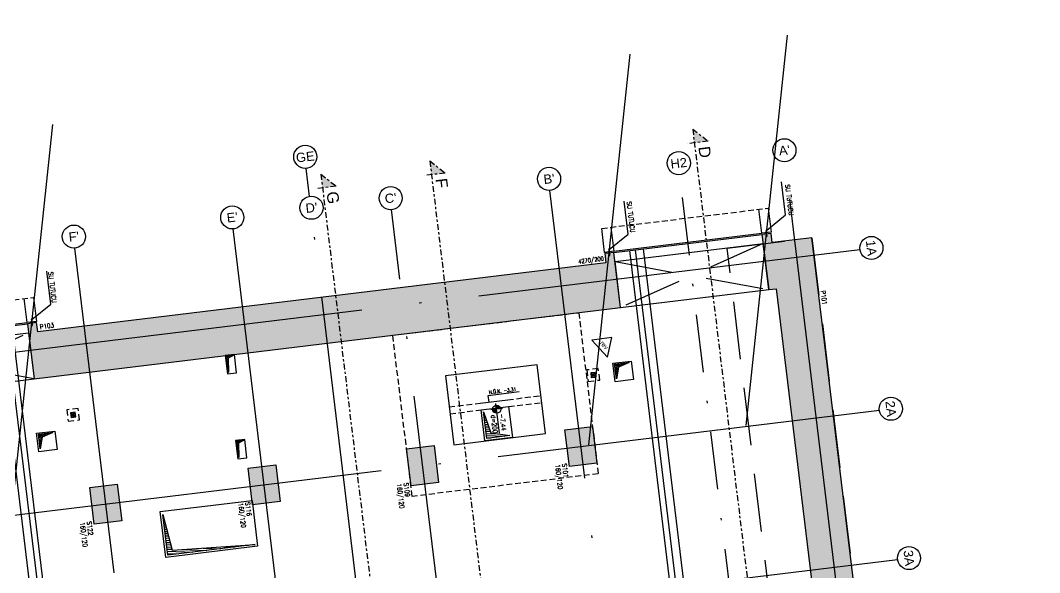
# Model space of a CAD drawing. Header units: millimetres. Extents: x 400408 to 401352, y 4543980 to 4544157.
# Drawn here: x 400442.91 to 400486.98, y 4544085.42 to 4544109.29 of the extents above; entities that cross this region are included whole.
import ezdxf
from ezdxf.enums import TextEntityAlignment as Align

# ---------------------------------------------------------------- set-up
doc = ezdxf.new("R2010")
doc.units = ezdxf.units.MM
for name, pattern in [('AKS', [3, 2.5, -0.25, 0, -0.25]), ('CENTER', [2, 1.25, -0.25, 0.25, -0.25]), ('CIZGI', [0.4, 0.25, -0.15]), ('CONTINU', [0]), ('DASHDOT2', [0.5, 0.25, -0.125, 0, -0.125]), ('HIDDEN', [0.375, 0.25, -0.125]), ('UUC-ST-KAL-I05-101-U-000$0$ACAD_ISO05W100', [33, 24, -3, 0, -3, 0, -3])]:
    doc.linetypes.add(name, pattern=pattern)
for name, color, linetype in [('aks prota', 2, 'AKS'), ('bosluk prota', 2, 'Continuous'), ('bosluk tarama prota', 8, 'Continuous'), ('boşluk prota', 2, 'Continuous'), ('boşluk taraması prota', 252, 'Continuous'), ('caks prota', 4, 'Continuous'), ('kesik prota', 2, 'CIZGI'), ('kesit tarama prota', 252, 'Continuous'), ('kiriş prota', 6, 'Continuous'), ('kolon prota', 1, 'Continuous'), ('kolon tarama prota', 252, 'Continuous'), ('lkolon prota', 4, 'Continuous'), ('lperde prota', 4, 'Continuous'), ('not prota', 2, 'Continuous'), ('not yazısı prota', 6, 'Continuous'), ('not çizgisi prota', 4, 'Continuous'), ('perde prota', 1, 'Continuous'), ('PRT-AL-TUNEL_EKSENI', 14, 'DASHDOT2'), ('PRT-MI-a_fit_drainage', 10, 'Continuous'), ('skesit prota', 7, 'Continuous'), ('st-s_level (kot)', 6, 'Continuous'), ('st-s_levelmark (kot işareti)', 4, 'Continuous'), ('st_s_ölçü', 4, 'Continuous'), ('taks prota', 7, 'Continuous'), ('temel prota', 6, 'Continuous'), ('tkesit prota', 7, 'Continuous'), ('tkolon prota', 6, 'Continuous'), ('tnot prota', 4, 'Continuous'), ('tperde prota', 6, 'Continuous'), ('UUC-ST-KAL-I05-101-U-000$0$st_s_su tutucu', 2, 'Continuous'), ('ölçü prota', 4, 'Continuous')]:
    doc.layers.add(name, color=color, linetype=linetype)
doc.styles.add('Arial', font='Arial.ttf')
doc.styles.add('OLCU', font='romanstw.shx')
doc.styles.add('TAKS', font='Arial Unicode.ttf')
doc.styles.add('tkolon', font='romanstw.shx')
doc.styles.add('TNOT', font='romanstw.shx', dxfattribs={"width": 0.8, "height": 250})
doc.styles.add('TSIMPLEX', font='romanstw.shx')
doc.dimstyles.new('1-50', dxfattribs={"dimtxt": 10, "dimasz": 4, "dimexe": 4, "dimexo": 8, "dimgap": 4, "dimtad": 1, "dimdec": 1, "dimrnd": 0.05, "dimzin": 9, "dimdsep": 46, "dimtxsty": 'OLCU', "dimblk1": 'OBLIQUE', "dimblk2": 'OBLIQUE', "dimsah": 1, "dimcen": 2, "dimdle": 4, "dimclrd": 4, "dimclre": 4, "dimclrt": 3, "dimadec": 1, "dimazin": 0, "dimtfac": 1, "dimtdec": 1, "dimtix": 1, "dimtmove": 2, "dimatfit": 3, "dimldrblk": 'OBLIQUE', "dimfxl": 1, "dimtvp": 1, "dimtolj": 1, "dimtzin": 1, "dimarcsym": 0})

# ---------------------------------------------------------------- blocks, each defined once
blk = doc.blocks.new('_Oblique')
at = {"layer": 'st_s_ölçü', "lineweight": -2}
blk.add_line((-0.5, -0.5), (0.5, 0.5), dxfattribs=at)
blk = doc.blocks.new('YER SUZGECI_20x20')
at = {"color": 2}
blk.add_lwpolyline([(-20, 0), (0, 0), (0, 20), (-20, 20)], close=True, dxfattribs=at)
for points in [[(0, 20), (-20, 0)], [(-20, 20), (0, 0)]]:
    blk.add_lwpolyline(points, dxfattribs=at)
blk.add_circle((-10, 10), 7, dxfattribs=at)
blk = doc.blocks.new('PLAN_KOT')
at = {"layer": 'st-s_levelmark (kot işareti)'}
h = blk.add_hatch(color=256, dxfattribs=at)
h.paths.add_polyline_path([(0, 17.5, 0.4142135623730951), (-17.5, 0), (0, 0)])
h.paths.add_polyline_path([(17.5, 0), (0, 0), (0, -17.5, 0.4142135623730951)])
for p, q in [((105, 0), (-25, 0)), ((0, 25), (0, -25))]:
    blk.add_line(p, q, dxfattribs=at)
blk.add_circle((0, 0), 17.5, dxfattribs=at)
at = {"layer": 'st-s_level (kot)', "color": 6, "style": 'OLCU', "width": 0.8}
for tag, p in [('KOT', (22.6700442370493, 9.780006943954504)), ('DÖŞEME_KALINLIĞI', (22.6700442370493, -27.62999305603444))]:
    blk.add_attdef(tag, p, '', height=20, dxfattribs=at)

msp = doc.modelspace()

# ---------------------------------------------------------------- hatches: boundary and pattern name
at = {"layer": 'bosluk tarama prota'}
h = msp.add_hatch(dxfattribs=at)
h.set_pattern_fill('ANSI31', color=256, scale=0.4999999999999999, angle=121.9239939580864)
h.set_pattern_definition([(321.9239939587739, (400458.6764958086, 4544064.617993931), (0.0385441420904921, 0.04919958445462679), [])])
h.paths.add_polyline_path([(400451.8128452627, 4544094.77573898), (400452.1272942666, 4544094.813925108), (400451.8926688256, 4544094.68003541), (400451.8997504185, 4544094.060106347)])
h = msp.add_hatch(dxfattribs=at)
h.set_pattern_fill('ANSI31', color=256, scale=0.4999999999999999, angle=121.9239939580864)
h.set_pattern_definition([(321.9239939587739, (400475.4665611167, 4544064.264501394), (0.0385441420904921, 0.04919958445462679), [])])
h.paths.add_polyline_path([(400468.6029105713, 4544094.422246443), (400469.2318085791, 4544094.4986187), (400468.767450429, 4544094.295759687), (400468.6788434433, 4544093.796966612)])
h = msp.add_hatch(dxfattribs=at)
h.set_pattern_fill('ANSI31', color=256, scale=0.4999999999999999, angle=121.9239939580864)
h.set_pattern_definition([(321.9239939587739, (400450.5496168039, 4544061.238631917), (0.0385441420904921, 0.04919958445462679), [])])
h.paths.add_polyline_path([(400443.6859662579, 4544091.396376966), (400444.3148642657, 4544091.472749222), (400443.8505061162, 4544091.26989021), (400443.76189913, 4544090.771097136)])
h = msp.add_hatch(dxfattribs=at)
h.set_pattern_fill('ANSI31', color=256, scale=0.4999999999999999, angle=121.9239939580864)
h.set_pattern_definition([(321.9239939587739, (400459.1222542026, 4544060.947334251), (0.0385441420904921, 0.04919958445462679), [])])
h.paths.add_polyline_path([(400452.2586036567, 4544091.1050793), (400452.5730526606, 4544091.143265429), (400452.3384272205, 4544091.009375731), (400452.3455088129, 4544090.389446668)])
at = {"layer": 'boşluk taraması prota', "ltscale": 2}
h = msp.add_hatch(dxfattribs=at)
h.set_pattern_fill('ANSI31', color=256, scale=0.03, angle=-47.07600604244571, style=0)
h.set_pattern_definition([(357.9239939575543, (399678.589556125, 4544276.373111658), (0.003450451556984063, 0.09518748281183251), [])])
h.paths.add_polyline_path([(400463.2463797675, 4544091.463689571), (400464.0689592911, 4544091.336524205), (400463.0749004222, 4544091.21580746), (400462.936219791, 4544092.357792458)])
h = msp.add_hatch(dxfattribs=at)
h.set_pattern_fill('ANSI31', color=256, scale=0.03, angle=-47.07600604244571, style=0)
h.set_pattern_definition([(357.9239939575543, (399678.1442836081, 4544261.642283978), (0.003450451556984063, 0.09518748281183251), [])])
h.paths.add_polyline_path([(400449.0696525602, 4544087.922431828), (400449.4677294409, 4544086.380618252), (400453.055152684, 4544086.624793359), (400449.2828662936, 4544086.166693597)])
at = {"layer": 'kesit tarama prota'}
h = msp.add_hatch(color=256, dxfattribs=at)
h.dxf.hatch_style = 1
h.paths.add_polyline_path([(400472.6448832485, 4544104.067067225), (400471.9769275403, 4544104.59035985), (400472.0492590815, 4544103.994735682)])
h = msp.add_hatch(color=256, dxfattribs=at)
h.dxf.hatch_style = 1
h.paths.add_polyline_path([(400461.2770638084, 4544102.686579416), (400460.6091080997, 4544103.209872041), (400460.6814396409, 4544102.614247873)])
h = msp.add_hatch(color=256, dxfattribs=at)
h.dxf.hatch_style = 1
h.paths.add_polyline_path([(400456.5654046973, 4544102.114403944), (400455.8974489886, 4544102.637696569), (400455.9697805303, 4544102.042072402)])
at = {"layer": 'kolon tarama prota'}
h = msp.add_hatch(color=256, dxfattribs=at)
h.dxf.hatch_style = 1
h.paths.add_polyline_path([(400488.0371958446, 4543995.155024249), (400487.5805262509, 4543995.646046737), (400488.072757313, 4543991.592701394), (400488.5362106417, 4543991.094384864), (400488.4541721288, 4543991.769942436), (400490.5329283718, 4543989.534812097), (400477.1315568574, 4544099.890275297), (400475.4194400185, 4544099.682358868), (400475.3712189905, 4544100.079441646), (400474.9741362538, 4544100.031220623), (400475.2634624187, 4544097.648723955), (400475.5857894942, 4544097.687866783)])
h = msp.add_hatch(color=256, dxfattribs=at)
h.dxf.hatch_style = 1
h.paths.add_polyline_path([(400468.8605032847, 4544096.871159967), (400468.5711771189, 4544099.253656634), (400468.1740943827, 4544099.205435611), (400468.2223154102, 4544098.808352834), (400443.653271548, 4544095.824731769), (400443.605050521, 4544096.221814547), (400443.2079677833, 4544096.173593525), (400443.4972939491, 4544093.791096858)])
h = msp.add_hatch(color=256, dxfattribs=at)
h.dxf.hatch_style = 1
h.paths.add_polyline_path([(400467.6452434445, 4544091.737215128), (400467.8381275544, 4544090.148884016), (400466.6468792204, 4544090.004220933), (400466.4539951114, 4544091.592552045)])
h = msp.add_hatch(color=256, dxfattribs=at)
h.dxf.hatch_style = 1
h.paths.add_polyline_path([(400460.7955655251, 4544090.905402402), (400460.9884496359, 4544089.317071291), (400459.7972013019, 4544089.172408208), (400459.6043171925, 4544090.760739321)])
h = msp.add_hatch(color=256, dxfattribs=at)
h.dxf.hatch_style = 1
h.paths.add_polyline_path([(400453.9458876066, 4544090.073589678), (400454.138771717, 4544088.485258566), (400452.947523383, 4544088.340595484), (400452.7546392735, 4544089.928926595)])
h = msp.add_hatch(color=256, dxfattribs=at)
h.dxf.hatch_style = 1
h.paths.add_polyline_path([(400447.0962096881, 4544089.241776953), (400447.2890937985, 4544087.653445842), (400446.0978454645, 4544087.508782759), (400445.9049613546, 4544089.097113871)])

# ---------------------------------------------------------------- linework, layer by layer
at = {"layer": 'aks prota', "ltscale": 10}
for p, q in [((400490.074145942, 4543987.091367729), (400475.977604087, 4544103.171308074)), ((400490.0741459415, 4543987.091367728), (400475.977604087, 4544103.171308074)), ((400455.4074342414, 4544101.679418744), (400455.2604936147, 4544102.889421828)), ((400455.4074342406, 4544101.679418744), (400455.2604936143, 4544102.889421828)), ((400455.4074342404, 4544101.679418743), (400455.2604936142, 4544102.889421828)), ((400478.198152604, 4543999.860730715), (400465.8023563628, 4544101.935644057)), ((400478.1981526045, 4543999.860730716), (400465.8023563623, 4544101.935644057)), ((400478.1981526036, 4543999.860730715), (400465.8023563623, 4544101.935644057)), ((400470.2035826896, 4544008.456690839), (400458.9526784439, 4544101.103831332)), ((400470.2035826892, 4544008.456690839), (400458.9526784434, 4544101.103831331)), ((400466.2062977324, 4544012.754670901), (400455.5278394846, 4544100.68792497)), ((400466.2062977327, 4544012.754670901), (400455.5278394841, 4544100.687924969)), ((400466.206297732, 4544012.7546709), (400455.5278394842, 4544100.687924969)), ((400462.2090127752, 4544017.052650963), (400452.1030005254, 4544100.272018607)), ((400462.2090127748, 4544017.052650962), (400452.1030005245, 4544100.272018607)), ((400432.8479693136, 4544093.757045075), (400479.2073851745, 4544099.386850227)), ((400432.8479693133, 4544093.757045075), (400479.2073851739, 4544099.386850227)), ((400432.8479693127, 4544093.757045074), (400479.207385174, 4544099.386850227)), ((400454.2144428608, 4544025.648611086), (400445.2533226064, 4544099.440205882)), ((400454.214442861, 4544025.648611086), (400445.253322606, 4544099.440205882)), ((400454.2144428603, 4544025.648611085), (400445.253322606, 4544099.440205881)), ((400433.6918372954, 4544086.808096462), (400480.0512531558, 4544092.437901612)), ((400433.691837295, 4544086.808096462), (400480.0512531557, 4544092.437901613)), ((400433.6918372945, 4544086.808096462), (400480.0512531549, 4544092.437901612)), ((400434.4754289924, 4544080.355501322), (400480.8348448528, 4544085.985306472)), ((400434.4754289923, 4544080.355501321), (400480.834844853, 4544085.985306473)), ((400434.475428992, 4544080.35550132), (400480.8348448528, 4544085.985306472))]:
    msp.add_line(p, q, dxfattribs=at)
at = {"layer": 'bosluk prota'}
for points in [[(400451.8128452627, 4544094.77573898), (400452.1272942666, 4544094.813925108), (400451.8926688256, 4544094.68003541), (400451.8997504185, 4544094.060106347)], [(400468.6029105713, 4544094.422246443), (400469.2318085791, 4544094.4986187), (400468.767450429, 4544094.295759687), (400468.6788434433, 4544093.796966612)], [(400443.6859662579, 4544091.396376966), (400444.3148642657, 4544091.472749222), (400443.8505061162, 4544091.26989021), (400443.76189913, 4544090.771097136)], [(400452.2586036567, 4544091.1050793), (400452.5730526606, 4544091.143265429), (400452.3384272205, 4544091.009375731), (400452.3455088129, 4544090.389446668)]]:
    msp.add_lwpolyline(points, close=True, dxfattribs=at)
at = {"layer": 'boşluk prota', "ltscale": 0.05}
for points in [[(400463.2463797675, 4544091.463689571), (400464.0689592911, 4544091.336524205), (400463.0749004222, 4544091.21580746), (400462.936219791, 4544092.357792458)], [(400449.0696525602, 4544087.922431828), (400449.4677294409, 4544086.380618252), (400453.055152684, 4544086.624793359), (400449.2828662936, 4544086.166693597)]]:
    msp.add_lwpolyline(points, close=True, dxfattribs=at)
at = {"layer": 'caks prota', "ltscale": 0.05}
for centre in [(400475.9419329483, 4544103.67003402), (400475.9419329482, 4544103.670034021), (400475.9419329478, 4544103.67003402), (400455.224822476, 4544103.388147775), (400455.2248224757, 4544103.388147775), (400455.2248224751, 4544103.388147774), (400471.3754794621, 4544103.115492017), (400471.3754794615, 4544103.115492017), (400471.3754794612, 4544103.115492016), (400465.7666852237, 4544102.434370004), (400465.7666852236, 4544102.434370004), (400465.7666852232, 4544102.434370003), (400458.9170073052, 4544101.602557278), (400458.9170073048, 4544101.602557278), (400458.9170073043, 4544101.602557277), (400455.4921683455, 4544101.186650915), (400455.4921683455, 4544101.186650916), (400455.492168345, 4544101.186650915), (400452.0673293862, 4544100.770744553), (400452.0673293861, 4544100.770744554), (400452.0673293858, 4544100.770744553), (400445.2176514678, 4544099.938931828), (400445.2176514673, 4544099.938931828), (400445.2176514668, 4544099.938931828), (400479.7037386466, 4544099.447126511), (400479.7037386463, 4544099.447126511), (400479.7037386461, 4544099.44712651), (400480.5476066289, 4544092.498177897), (400480.547606628, 4544092.498177897), (400480.5476066279, 4544092.498177897), (400481.3311983258, 4544086.045582756), (400481.3311983254, 4544086.045582756), (400481.3311983249, 4544086.045582756)]:
    msp.add_circle(centre, 0.5, dxfattribs=at)
at = {"layer": 'kesik prota', "ltscale": 10}
for points in [[(400468.6193981469, 4544098.856573856), (400475.2635072912, 4544097.64835445), (400475.0223124088, 4544099.634507351), (400468.8605032847, 4544096.871159967)], [(400436.8539760229, 4544094.998662733), (400437.0936333053, 4544093.013447679), (400443.2561888113, 4544095.776510747), (400443.4972939491, 4544093.791096858)]]:
    msp.add_lwpolyline(points, close=True, dxfattribs=at)
at = {"layer": 'kiriş prota'}
for points in [[(400468.6193981469, 4544098.856573856), (400475.0223572813, 4544099.634137845)], [(400468.8605032847, 4544096.871159967), (400475.2634624187, 4544097.648723955)], [(400437.2233325834, 4544095.043891398), (400443.2561888113, 4544095.776510747)], [(400437.0943348142, 4544093.013532869), (400443.4972939491, 4544093.791096858)], [(400448.9525810713, 4544088.056959695), (400452.923408851, 4544088.539169971), (400453.1645180071, 4544086.553722983), (400449.1936902287, 4544086.071512708), (400448.9525810713, 4544088.056959695)]]:
    msp.add_lwpolyline(points, dxfattribs=at)
for points in [[(400451.7608212791, 4544094.794604944), (400451.8572633341, 4544094.000439389), (400452.2543461123, 4544094.048660416), (400452.1579040568, 4544094.842825972)], [(400464.0165461316, 4544092.589720035), (400464.1803485062, 4544091.24943881), (400462.9897999954, 4544091.104860713), (400462.8259976204, 4544092.445141938)], [(400452.2065796736, 4544091.123945266), (400452.3030217281, 4544090.329779709), (400452.7001045062, 4544090.378000737), (400452.6036624508, 4544091.172166293)]]:
    msp.add_lwpolyline(points, close=True, dxfattribs=at)
at = {"layer": 'kiriş prota', "color": 5}
msp.add_lwpolyline([(400465.618182464, 4544091.42430195), (400465.2565237535, 4544094.402423833), (400461.2856969787, 4544093.920212509), (400461.6473546852, 4544090.942091675), (400465.618182464, 4544091.42430195)], dxfattribs=at)
at = {"layer": 'kolon prota', "color": 1}
for points in [[(400467.6452434445, 4544091.737215128), (400467.8381275544, 4544090.148884016), (400466.6468792204, 4544090.004220933), (400466.4539951114, 4544091.592552045)], [(400460.7955655251, 4544090.905402402), (400460.9884496359, 4544089.317071291), (400459.7972013019, 4544089.172408208), (400459.6043171925, 4544090.760739321)], [(400453.9458876066, 4544090.073589678), (400454.138771717, 4544088.485258566), (400452.947523383, 4544088.340595484), (400452.7546392735, 4544089.928926595)], [(400447.0962096881, 4544089.241776953), (400447.2890937985, 4544087.653445842), (400446.0978454645, 4544087.508782759), (400445.9049613546, 4544089.097113871)]]:
    msp.add_lwpolyline(points, close=True, dxfattribs=at)
at = {"layer": 'kolon tarama prota', "linetype": 'HIDDEN'}
for p, q in [((400468.0419427278, 4544100.293656842), (400475.2390673365, 4544101.167662876)), ((400436.2757742582, 4544096.436029744), (400443.472898867, 4544097.310035778))]:
    msp.add_line(p, q, dxfattribs=at)
at = {"layer": 'kolon tarama prota'}
for points in [[(400475.2390673365, 4544101.167662876), (400475.3651913623, 4544100.129076993), (400474.9681085837, 4544100.080855966), (400474.8419845589, 4544101.119441848)], [(400468.4390255064, 4544100.34187787), (400468.5651495312, 4544099.303291986), (400468.168066754, 4544099.255070958), (400468.0419427278, 4544100.293656842)], [(400468.5651495312, 4544099.303291986), (400474.9681085837, 4544100.080855966)], [(400443.472898867, 4544097.310035778), (400443.5990228918, 4544096.271449895), (400443.2019401146, 4544096.223228867), (400443.0758160884, 4544097.261814751)], [(400436.7989810621, 4544095.445664888), (400443.2019401146, 4544096.223228867)]]:
    msp.add_lwpolyline(points, dxfattribs=at)
at = {"layer": 'not prota', "ltscale": 0.1}
msp.add_lwpolyline([(400463.1696555768, 4544092.78907914), (400463.1346721537, 4544093.077155015), (400464.469395529, 4544093.239241453)], dxfattribs=at)
at = {"layer": 'perde prota'}
for points in [[(400468.5711771194, 4544099.253656634), (400474.9741362538, 4544100.031220623)], [(400436.8050086498, 4544095.396029537), (400443.2079677833, 4544096.173593525)]]:
    msp.add_lwpolyline(points, dxfattribs=at)
for points in [[(400488.0371958446, 4543995.155024249), (400487.5805262509, 4543995.646046737), (400488.072757313, 4543991.592701394), (400488.5362106417, 4543991.094384864), (400488.4541721288, 4543991.769942436), (400490.5329283718, 4543989.534812097), (400477.1315568574, 4544099.890275297), (400475.4194400185, 4544099.682358868), (400475.3712189905, 4544100.079441646), (400474.9741362538, 4544100.031220623), (400475.2634624187, 4544097.648723955), (400475.5857894942, 4544097.687866783)], [(400468.8605032847, 4544096.871159967), (400468.5711771189, 4544099.253656634), (400468.1740943827, 4544099.205435611), (400468.2223154102, 4544098.808352834), (400443.653271548, 4544095.824731769), (400443.605050521, 4544096.221814547), (400443.2079677833, 4544096.173593525), (400443.4972939491, 4544093.791096858)]]:
    msp.add_lwpolyline(points, close=True, dxfattribs=at)
at = {"layer": 'PRT-AL-TUNEL_EKSENI', "ltscale": 10}
msp.add_line((400484.7444308666, 4543992.822009744), (400471.4111505998, 4544102.61676607), dxfattribs=at)
at = {"layer": 'PRT-MI-a_fit_drainage', "color": 2, "linetype": 'CIZGI'}
for points in [[(400467.9561547553, 4544093.739297584), (400467.8958784705, 4544094.235651055), (400467.3995249979, 4544094.175374771), (400467.4598012827, 4544093.679021299)], [(400445.4677836979, 4544092.015696364), (400445.407507414, 4544092.512049837), (400444.9111539409, 4544092.451773552), (400444.9714302258, 4544091.955420081)]]:
    msp.add_lwpolyline(points, close=True, dxfattribs=at)
at = {"layer": 'skesit prota', "linetype": 'CENTER', "ltscale": 0.2}
for p, q in [((400471.9769275403, 4544104.59035985), (400472.6448832485, 4544104.067067225)), ((400472.6448832485, 4544104.067067225), (400471.7514469977, 4544103.958569912)), ((400460.6091080997, 4544103.209872041), (400461.2770638084, 4544102.686579416)), ((400461.2770638084, 4544102.686579416), (400460.3836275572, 4544102.578082103)), ((400455.8974489886, 4544102.637696569), (400456.5654046973, 4544102.114403944)), ((400456.5654046973, 4544102.114403944), (400455.6719684466, 4544102.005906632))]:
    msp.add_line(p, q, dxfattribs=at)
for points in [[(400471.9769275403, 4544104.59035985), (400486.2862764108, 4543986.758030446)], [(400460.6091080997, 4544103.209872041), (400466.087403018, 4544058.098088324)], [(400455.8974489886, 4544102.637696569), (400463.0976260295, 4544043.346834315)], [(400455.8974489886, 4544102.637696569), (400463.0976260295, 4544043.346834315)]]:
    msp.add_lwpolyline(points, dxfattribs=at)
at = {"layer": 'temel prota', "color": 5}
for p, q in [((400469.2413683822, 4544099.335043471), (400481.4622508334, 4543998.700482138)), ((400469.4895451111, 4544099.365181612), (400481.7519091554, 4543998.389034316)), ((400442.2883829158, 4544096.061920771), (400449.5119673992, 4544036.578306668)), ((400442.5365596446, 4544096.092058913), (400449.8016257207, 4544036.266858848)), ((400462.7888059765, 4544092.74282944), (400463.9814062347, 4544092.887656698)), ((400462.8249717471, 4544092.445017357), (400464.0175720048, 4544092.589844615))]:
    msp.add_line(p, q, dxfattribs=at)
at = {"layer": 'temel prota', "color": 5, "linetype": 'HIDDEN'}
for p, q in [((400463.9814062347, 4544092.887656698), (400465.4192707259, 4544093.06226841)), ((400461.4484429462, 4544092.580058133), (400462.7888059765, 4544092.74282944)), ((400464.0175720048, 4544092.589844615), (400465.4554364961, 4544092.764456326)), ((400461.4846087168, 4544092.28224605), (400462.8249717471, 4544092.445017357))]:
    msp.add_line(p, q, dxfattribs=at)
at = {"layer": 'temel prota', "linetype": 'HIDDEN', "ltscale": 10}
msp.add_lwpolyline([(400477.1315568578, 4544099.890275296), (400490.5329283718, 4543989.534812097), (400486.2567950347, 4543994.132616862), (400473.4678030335, 4544099.445355538)], close=True, dxfattribs=at)
at = {"layer": 'temel prota'}
for points in [[(400469.8365735924, 4544099.407324135), (400471.7707572393, 4544083.480019078), (400472.1678406931, 4544083.52823454), (400482.1281641009, 4544001.508562)], [(400441.9415348764, 4544096.019800161), (400443.8754478619, 4544080.092858907), (400443.4785618428, 4544080.044661773), (400448.6436611358, 4544037.511931125)]]:
    msp.add_lwpolyline(points, dxfattribs=at)
at = {"layer": 'temel prota', "color": 5, "linetype": 'HIDDEN'}
msp.add_lwpolyline([(400467.0485082292, 4544096.651114505), (400467.8943368383, 4544089.686020827), (400459.8534105858, 4544088.70954502), (400459.0075819767, 4544095.674638697)], close=True, dxfattribs=at)
at = {"layer": 'temel prota'}
for points in [[(400468.5230550994, 4544094.462916266), (400469.3172206553, 4544094.559358321), (400469.4136627102, 4544093.765192766), (400468.6194971539, 4544093.668750711)], [(400443.6061107856, 4544091.43704679), (400444.4002763419, 4544091.533488845), (400444.4967183974, 4544090.739323288), (400443.702552841, 4544090.642881233)]]:
    msp.add_lwpolyline(points, close=True, dxfattribs=at)
at = {"layer": 'UUC-ST-KAL-I05-101-U-000$0$st_s_su tutucu', "linetype": 'UUC-ST-KAL-I05-101-U-000$0$ACAD_ISO05W100', "ltscale": 0.05}
for points in [[(400475.1517133042, 4544100.057833996, -0.5773502691895264), (400475.1489513037, 4544100.059010723), (400475.1447305856, 4544100.093766809, -0.5773502691896774), (400475.147130663, 4544100.095570408), (400475.1689182557, 4544100.086287994, 0.5773502691898074), (400475.1713183303, 4544100.088091593), (400475.1657927129, 4544100.133593064), (400475.17160177, 4544100.134298505), (400475.1711052847, 4544100.138386869), (400475.1652962286, 4544100.137681426), (400475.1613528635, 4544100.17015362), (400475.167161921, 4544100.170859061), (400475.1666654367, 4544100.174947426), (400475.1608563815, 4544100.174241984), (400475.1583629744, 4544100.194774278), (400475.1702233497, 4544100.204945143), (400475.1695964765, 4544100.21010722), (400475.138624019, 4544100.206345979), (400475.1392508922, 4544100.201183904), (400475.1532008993, 4544100.194147403), (400475.1556943045, 4544100.173615111), (400475.149885247, 4544100.17290967), (400475.1503817318, 4544100.168821305), (400475.1561907884, 4544100.169526746), (400475.1601341534, 4544100.137054554), (400475.1543250964, 4544100.136349112), (400475.1548215803, 4544100.132260747), (400475.1606306364, 4544100.13296619), (400475.1651911205, 4544100.095412256, -0.5773502691899163), (400475.1627910458, 4544100.093608657), (400475.1419241172, 4544100.102498829, 0.5773502691894145), (400475.1395240435, 4544100.10069523), (400475.1455543875, 4544100.051037513, 0.5773502691898413), (400475.1483163889, 4544100.049860787), (400475.1664489661, 4544100.06348699, -0.5773502691890604), (400475.1692109681, 4544100.062310264), (400475.1737714503, 4544100.02475633), (400475.1679623951, 4544100.024050889), (400475.1684588795, 4544100.019962524), (400475.1742679346, 4544100.020667966), (400475.1782113016, 4544099.988195773), (400475.1724022441, 4544099.987490331), (400475.172898727, 4544099.983401967), (400475.1787077822, 4544099.984107408), (400475.1812011888, 4544099.963575115), (400475.1693408149, 4544099.95340425), (400475.1699676877, 4544099.948242174), (400475.2009401438, 4544099.952003414), (400475.2003132715, 4544099.957165491), (400475.1863632649, 4544099.964201989), (400475.1838698587, 4544099.984734283), (400475.1896789167, 4544099.985439723), (400475.1891824324, 4544099.989528088), (400475.1833733763, 4544099.988822646), (400475.1794300112, 4544100.02129484), (400475.1852390664, 4544100.022000281), (400475.184742583, 4544100.026088646), (400475.1789335264, 4544100.025383203), (400475.173407909, 4544100.070884673, 0.5773502691892096), (400475.170645908, 4544100.072061399)], [(400468.3516000481, 4544099.23263715, -0.5773502691895264), (400468.3488380481, 4544099.233813876), (400468.3446173295, 4544099.268569962, -0.5773502691896774), (400468.3470174074, 4544099.270373562), (400468.3688050006, 4544099.261091147, 0.5773502691898074), (400468.3712050747, 4544099.262894747), (400468.3656794569, 4544099.308396216), (400468.3714885144, 4544099.309101658), (400468.3709920286, 4544099.313190022), (400468.3651829734, 4544099.31248458), (400468.3612396084, 4544099.344956774), (400468.3670486654, 4544099.345662214), (400468.3665521815, 4544099.349750578), (400468.3607431259, 4544099.349045137), (400468.3582497193, 4544099.369577431), (400468.3701100941, 4544099.379748298), (400468.3694832199, 4544099.384910373), (400468.3385107634, 4544099.381149133), (400468.3391376357, 4544099.375987057), (400468.3530876436, 4544099.368950557), (400468.3555810484, 4544099.348418264), (400468.3497719918, 4544099.347712822), (400468.3502684757, 4544099.343624459), (400468.3560775323, 4544099.3443299), (400468.3600208983, 4544099.311857708), (400468.3542118403, 4544099.311152265), (400468.3547083242, 4544099.307063902), (400468.3605173808, 4544099.307769343), (400468.3650778648, 4544099.270215409, -0.5773502691899163), (400468.3626777898, 4544099.26841181), (400468.3418108621, 4544099.277301982, 0.5773502691894145), (400468.3394107884, 4544099.275498384), (400468.3454411319, 4544099.225840667, 0.5773502691898413), (400468.3482031329, 4544099.22466394), (400468.36633571, 4544099.238290144, -0.5773502691890604), (400468.3690977124, 4544099.237113418), (400468.3736581951, 4544099.199559484), (400468.3678491395, 4544099.198854042), (400468.3683456234, 4544099.194765678), (400468.3741546785, 4544099.195471119), (400468.3780980459, 4544099.162998927), (400468.372288988, 4544099.162293484), (400468.3727854718, 4544099.158205122), (400468.3785945266, 4544099.158910561), (400468.3810879337, 4544099.13837827), (400468.3692275584, 4544099.128207403), (400468.3698544316, 4544099.123045327), (400468.4008268882, 4544099.126806567), (400468.4002000159, 4544099.131968644), (400468.3862500098, 4544099.139005143), (400468.3837566031, 4544099.159537436), (400468.3895656611, 4544099.160242878), (400468.3890691763, 4544099.164331242), (400468.3832601206, 4544099.1636258), (400468.3793167556, 4544099.196097993), (400468.3851258112, 4544099.196803434), (400468.3846293273, 4544099.200891798), (400468.3788202708, 4544099.200186357), (400468.3732946529, 4544099.245687827, 0.5773502691892096), (400468.3705326519, 4544099.246864553)], [(400443.3854411603, 4544096.201060617, -0.5773502691895264), (400443.3826791593, 4544096.202237343), (400443.3784584412, 4544096.236993429, -0.5773502691896774), (400443.3808585186, 4544096.238797029), (400443.4026461123, 4544096.229514615, 0.5773502691898074), (400443.4050461855, 4544096.231318215), (400443.3995205685, 4544096.276819685), (400443.4053296256, 4544096.277525125), (400443.4048331403, 4544096.28161349), (400443.3990240842, 4544096.280908048), (400443.3950807191, 4544096.31338024), (400443.4008897766, 4544096.314085682), (400443.4003932923, 4544096.318174046), (400443.3945842371, 4544096.317468604), (400443.39209083, 4544096.338000898), (400443.4039512053, 4544096.348171765), (400443.4033243321, 4544096.35333384), (400443.3723518746, 4544096.3495726), (400443.3729787478, 4544096.344410524), (400443.3869287549, 4544096.337374024), (400443.3894221601, 4544096.316841733), (400443.3836131026, 4544096.31613629), (400443.3841095874, 4544096.312047926), (400443.389918644, 4544096.312753368), (400443.393862009, 4544096.280281175), (400443.3880529515, 4544096.279575733), (400443.3885494359, 4544096.275487369), (400443.394358492, 4544096.27619281), (400443.3989189761, 4544096.238638877, -0.5773502691899163), (400443.3965189015, 4544096.236835277), (400443.3756519733, 4544096.245725449, 0.5773502691894145), (400443.3732518991, 4544096.24392185), (400443.3792822431, 4544096.194264133, 0.5773502691898413), (400443.3820442446, 4544096.193087407), (400443.4001768222, 4544096.206713611, -0.5773502691890604), (400443.4029388237, 4544096.205536885), (400443.4074993059, 4544096.167982951), (400443.4016902507, 4544096.167277509), (400443.4021867355, 4544096.163189145), (400443.4079957902, 4544096.163894586), (400443.4119391572, 4544096.131422394), (400443.4061300997, 4544096.130716952), (400443.4066265835, 4544096.126628589), (400443.4124356387, 4544096.127334029), (400443.4149290454, 4544096.106801737), (400443.4030686705, 4544096.096630871), (400443.4036955438, 4544096.091468794), (400443.4346679999, 4544096.095230035), (400443.4340411271, 4544096.100392111), (400443.4200911215, 4544096.10742861), (400443.4175977143, 4544096.127960904), (400443.4234067723, 4544096.128666345), (400443.4229102884, 4544096.13275471), (400443.4171012328, 4544096.132049268), (400443.4131578668, 4544096.16452146), (400443.4189669224, 4544096.165226902), (400443.418470439, 4544096.169315266), (400443.412661382, 4544096.168609824), (400443.4071357646, 4544096.214111295, 0.5773502691892096), (400443.4043737631, 4544096.215288021)]]:
    msp.add_lwpolyline(points, format="xyb", close=True, dxfattribs=at)
at = {"layer": 'ölçü prota'}
msp.add_lwpolyline([(400468.4744806746, 4544095.573946083), (400467.6161824525, 4544095.458515747), (400468.2972100312, 4544094.726257981), (400468.4744806746, 4544095.573946083)], dxfattribs=at)

# ---------------------------------------------------------------- block references
at = {"layer": 'PRT-MI-a_fit_drainage', "color": 2, "xscale": 0.01, "yscale": 0.01, "zscale": 0.01, "rotation": 96.9239939575612}
for p in [(400467.7650553151, 4544094.068662126), (400445.2766842586, 4544092.345060907)]:
    msp.add_blockref('YER SUZGECI_20x20', p, dxfattribs=at)
at = {"layer": 'st-s_level (kot)', "linetype": 'CONTINU', "ltscale": 0.1, "xscale": 0.01, "yscale": 0.01, "zscale": 0.01, "rotation": 276.9239939575617}
msp.add_blockref('PLAN_KOT', (400463.5006422317, 4544092.477855043), dxfattribs=at).add_auto_attribs({'KOT': '-7.44', 'DÖŞEME_KALINLIĞI': 'd=200'})

# ---------------------------------------------------------------- texts
at = {"layer": 'lkolon prota', "style": 'tkolon', "width": 0.8}
for p in [(400466.0321907974, 4544090.080240075), (400459.1825128789, 4544089.248427349), (400452.33283496, 4544088.416614624), (400445.483157041, 4544087.584801899)]:
    msp.add_text('160/120', height=0.2, rotation=276.9239939511776, dxfattribs=at).set_placement(p)
at = {"layer": 'lperde prota', "style": 'tkolon', "width": 0.8}
msp.add_text('4270/200', height=0.18, rotation=7.393285222410628, dxfattribs=at).set_placement((400467.0290538743, 4544098.85483809), align=Align.MIDDLE_LEFT)
at = {"layer": 'not yazısı prota', "ltscale": 0.05, "style": 'TSIMPLEX', "width": 0.8}
for p in [(400475.9787360504, 4544102.183112292), (400469.1266020238, 4544101.440830535), (400444.1108077881, 4544098.403226374)]:
    msp.add_text('SU TUTUCU', height=0.2, rotation=276.9239950531792, dxfattribs=at).set_placement(p)
at = {"layer": 'taks prota', "style": 'TAKS'}
for s, height, rotation, p in [('GE', 0.4, 6.429161453439578, (400455.224822476, 4544103.388147775)), ('GE', 0.4, 6.429161425433177, (400455.2248224757, 4544103.388147775)), ('GE', 0.4, 6.429161453439578, (400455.2248224751, 4544103.388147774)), ("A'", 0.4, 6.429161453439578, (400475.9419329483, 4544103.67003402)), ("A'", 0.4, 6.429161425433177, (400475.9419329482, 4544103.670034021)), ("A'", 0.4, 6.429161453439578, (400475.9419329478, 4544103.67003402)), ('H2', 0.4, 6.429161453439578, (400471.3754794621, 4544103.115492017)), ('H2', 0.4, 6.429161425433177, (400471.3754794615, 4544103.115492017)), ('H2', 0.4, 6.429161453439578, (400471.3754794612, 4544103.115492016)), ("B'", 0.4, 6.429161453439578, (400465.7666852237, 4544102.434370004)), ("B'", 0.4, 6.429161425433177, (400465.7666852236, 4544102.434370004)), ("B'", 0.4, 6.429161453439578, (400465.7666852232, 4544102.434370003)), ("C'", 0.4, 6.429161453439578, (400458.9170073052, 4544101.602557278)), ("C'", 0.4, 6.429161425433177, (400458.9170073048, 4544101.602557278)), ("C'", 0.4, 6.429161453439578, (400458.9170073043, 4544101.602557277)), ("D'", 0.4, 6.429161453439578, (400455.4921683455, 4544101.186650915)), ("D'", 0.4, 6.429161425433177, (400455.4921683455, 4544101.186650916)), ("D'", 0.4, 6.429161453439578, (400455.492168345, 4544101.186650915)), ("E'", 0.4, 6.429161453439578, (400452.0673293862, 4544100.770744553)), ("E'", 0.4, 6.429161425433177, (400452.0673293861, 4544100.770744554)), ("E'", 0.4, 6.429161453439578, (400452.0673293858, 4544100.770744553)), ("F'", 0.4, 6.429161453439578, (400445.2176514678, 4544099.938931828)), ("F'", 0.4, 6.429161425433177, (400445.2176514673, 4544099.938931828)), ("F'", 0.4, 6.429161453439578, (400445.2176514668, 4544099.938931828)), ('1A', 0.4, 276.4291614519458, (400479.7037386466, 4544099.447126511)), ('1A', 0.4, 276.4291614371957, (400479.7037386463, 4544099.447126511)), ('1A', 0.4, 276.4291614519458, (400479.7037386461, 4544099.44712651)), ('rev', 0.2, 312.9239939495117, (400468.153469143, 4544095.245803991)), ('2A', 0.4, 276.4291614519458, (400480.5476066289, 4544092.498177897)), ('2A', 0.4, 276.4291614371957, (400480.547606628, 4544092.498177897)), ('2A', 0.4, 276.4291614519458, (400480.5476066279, 4544092.498177897)), ('3A', 0.4, 276.4291614519458, (400481.3311983258, 4544086.045582756)), ('3A', 0.4, 276.4291614371957, (400481.3311983254, 4544086.045582756)), ('3A', 0.4, 276.4291614519458, (400481.3311983249, 4544086.045582756))]:
    msp.add_text(s, height=height, rotation=rotation, dxfattribs=at).set_placement(p, align=Align.MIDDLE_CENTER)
at = {"layer": 'tkesit prota', "style": 'Arial'}
for s, p in [('D', (400472.2222756371, 4544103.81427718)), ('F', (400460.8544561965, 4544102.433789371)), ('G', (400456.1427970859, 4544101.861613899))]:
    msp.add_text(s, height=0.4999999999999999, rotation=276.9239939511776, dxfattribs=at).set_placement(p)
at = {"layer": 'tkolon prota', "style": 'tkolon', "width": 0.8}
for s, p in [('S101', (400466.3300028811, 4544090.116405845)), ('S109', (400459.4803249622, 4544089.28459312)), ('S116', (400452.6306470432, 4544088.452780395)), ('S122', (400445.7809691248, 4544087.620967669))]:
    msp.add_text(s, height=0.2, rotation=276.9239939511776, dxfattribs=at).set_placement(p)
at = {"layer": 'tnot prota', "style": 'TNOT', "width": 0.8}
msp.add_text('H.Ü.K. -3.31', height=0.15, rotation=6.923993964420505, dxfattribs=at).set_placement((400463.1671067616, 4544093.205711126), align=Align.MIDDLE_LEFT)
at = {"layer": 'tperde prota', "style": 'tkolon', "width": 0.8}
for s, rotation, p in [('P101', 277.3932852339233, (400477.6098111225, 4544097.611023288)), ('P103', 7.393285222410628, (400443.7455857396, 4544096.037408188))]:
    msp.add_text(s, height=0.2, rotation=rotation, dxfattribs=at).set_placement(p, align=Align.MIDDLE_LEFT)

# ---------------------------------------------------------------- leaders
at = {"layer": 'not çizgisi prota'}
for points in [[(400475.1694167797, 4544100.208631421), (400475.9925760771, 4544100.873840738), (400475.8191752862, 4544102.30173351)], [(400468.3693035245, 4544099.383434573), (400469.1924628215, 4544100.048643893), (400469.0190620311, 4544101.476536663)], [(400443.4031446353, 4544096.35185804), (400444.2263039337, 4544097.01706736), (400444.0529031428, 4544098.44496013)], [(400436.6031028046, 4544095.526073035), (400437.4262621026, 4544096.191282352), (400437.2528613117, 4544097.619175124)]]:
    msp.add_leader(points, dimstyle='1-50', override={"dimasz": 12, "dimgap": 4, "dimtad": 0}, dxfattribs=at)

doc.saveas('drawing.dxf')
